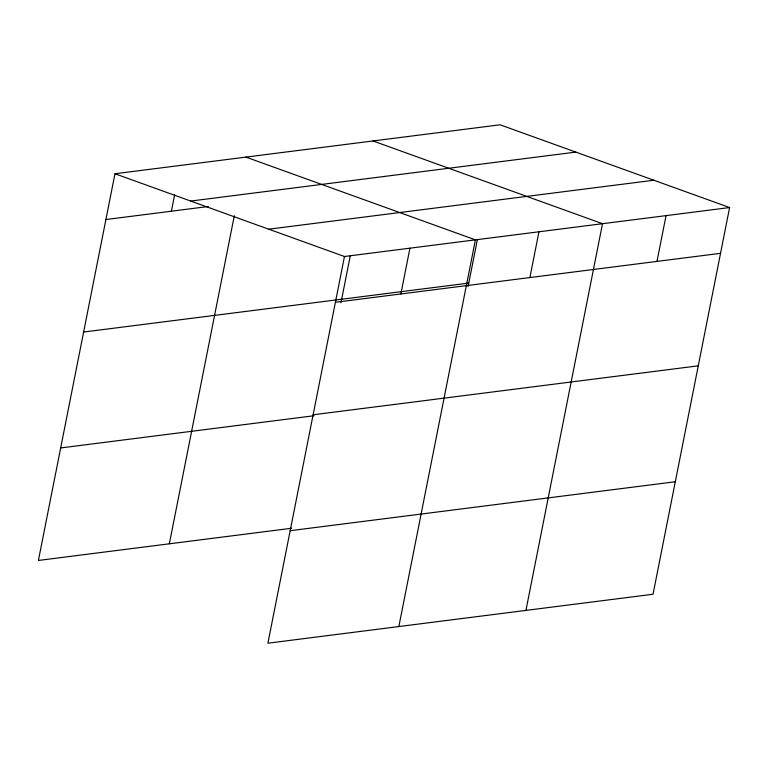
<?xml version="1.0" encoding="UTF-8"?>
<svg xmlns="http://www.w3.org/2000/svg" width="768" height="768" viewBox="0 0 768 768"><rect width="100%" height="100%" fill="white"/><g stroke="black" fill="none" stroke-linecap="round" stroke-linejoin="round"><path stroke-width="1.15" d="M729.6 207.552L344.467 256.502L267.898 643.2L653.03 594.25L729.6 207.552L500.102 124.8L114.97 173.75L38.4 560.448L291.734 528.25M171.379 211.21L174.634 194.774M169.344 543.811L234.298 215.779M340.973 302.746L350.256 255.878M400.877 293.962L409.939 248.179M398.842 626.554L475.411 239.856L245.914 157.104M468.067 286.598L477.35 239.722M529.891 277.565L538.963 231.782M525.936 610.406L602.506 223.699L373.008 140.957M656.986 261.408L666.058 215.626M190.704 201.062L575.837 152.102M105.907 219.533L208.282 206.515M268.733 229.19L653.866 180.24M83.626 332.035L468.758 283.085M335.405 302.285L720.538 253.325M313.123 414.787L698.256 365.837M60.672 447.946L314.006 415.747M290.179 530.698L675.312 481.747M114.97 173.75L344.467 256.502"/></g></svg>
